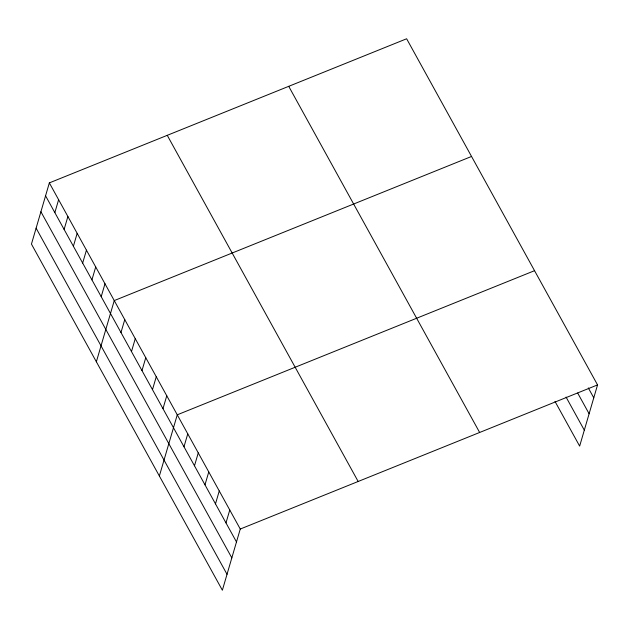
<?xml version="1.0" encoding="UTF-8"?>
<svg xmlns="http://www.w3.org/2000/svg" width="629" height="629" viewBox="0 0 629 629"><rect width="100%" height="100%" fill="white"/><g stroke="black" fill="none" stroke-linecap="round" stroke-linejoin="round"><path stroke-width="0.94" d="M49.345 182.89L31.45 244.091L222.367 590.23L240.262 529.036L49.345 182.89L406.633 38.77L597.55 384.909L579.655 446.11L554.998 401.412M54.841 212.626L58.615 199.708M64.111 229.436L67.893 216.518M73.389 246.254L77.163 233.328M82.658 263.064L86.44 250.145M91.936 279.874L95.71 266.955M101.206 296.684L104.988 283.765M96.363 361.777L114.258 300.583L471.546 156.456M120.98 332.537L124.762 319.618M131.485 351.572L135.259 338.654M141.981 370.615L145.763 357.697M152.485 389.65L156.259 376.732M162.982 408.685L166.764 395.767M159.365 476.004L177.26 414.81L534.548 270.682M183.982 446.763L187.764 433.845M194.487 465.798L198.261 452.88M204.983 484.841L208.765 471.923M215.488 503.876L219.262 490.958M225.984 522.911L229.766 509.993M240.262 529.036L597.55 384.909M588.296 387.896L593.776 397.827M577.697 393.07L589.114 413.764M566.053 397.064L584.31 430.173M288.727 86.33L479.644 432.469M167.251 135.329L358.168 481.476M45.571 195.816L236.488 541.954M40.909 211.745L231.826 557.884M36.112 228.162L227.03 574.301"/></g></svg>
